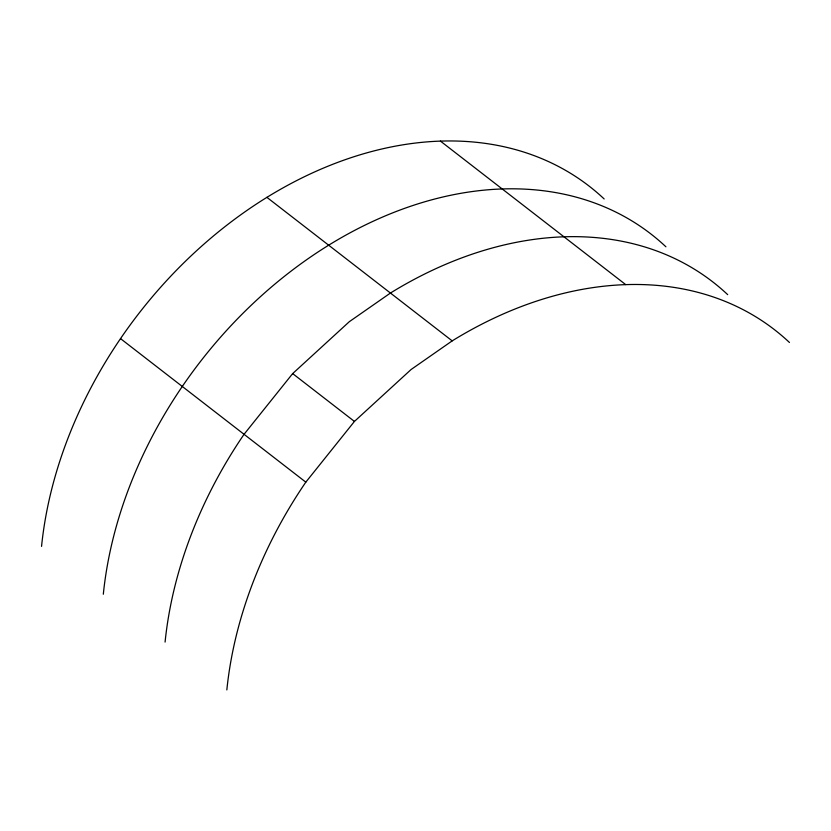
<?xml version="1.0" encoding="UTF-8"?>
<svg xmlns="http://www.w3.org/2000/svg" width="831" height="831" viewBox="0 0 831 831"><rect width="100%" height="100%" fill="white"/><g stroke="black" fill="none" stroke-linecap="round" stroke-linejoin="round"><path stroke-width="1.25" d="M727.686 294.641A376.838 278.053 -52.2 0 0 390.435 293.042L349.342 321.67L292.668 373.597L244.054 434.301A376.838 278.053 -52.2 0 0 165.078 642.083M226.842 689.917A376.838 278.053 -52.2 0 1 305.818 482.146L354.432 421.431L411.106 369.504L452.189 340.876A376.838 278.053 -52.2 0 1 789.45 342.476M440.409 141.083L625.691 284.607M41.55 546.393A376.838 278.053 -52.2 0 1 266.907 197.352L452.189 340.876M292.668 373.597L354.432 421.431M120.526 338.622L305.818 482.146M266.907 197.352A376.838 278.053 -52.2 0 1 604.158 198.952M103.314 594.238A376.838 278.053 -52.2 0 1 328.671 245.197A376.838 278.053 -52.2 0 1 665.922 246.797"/></g></svg>
